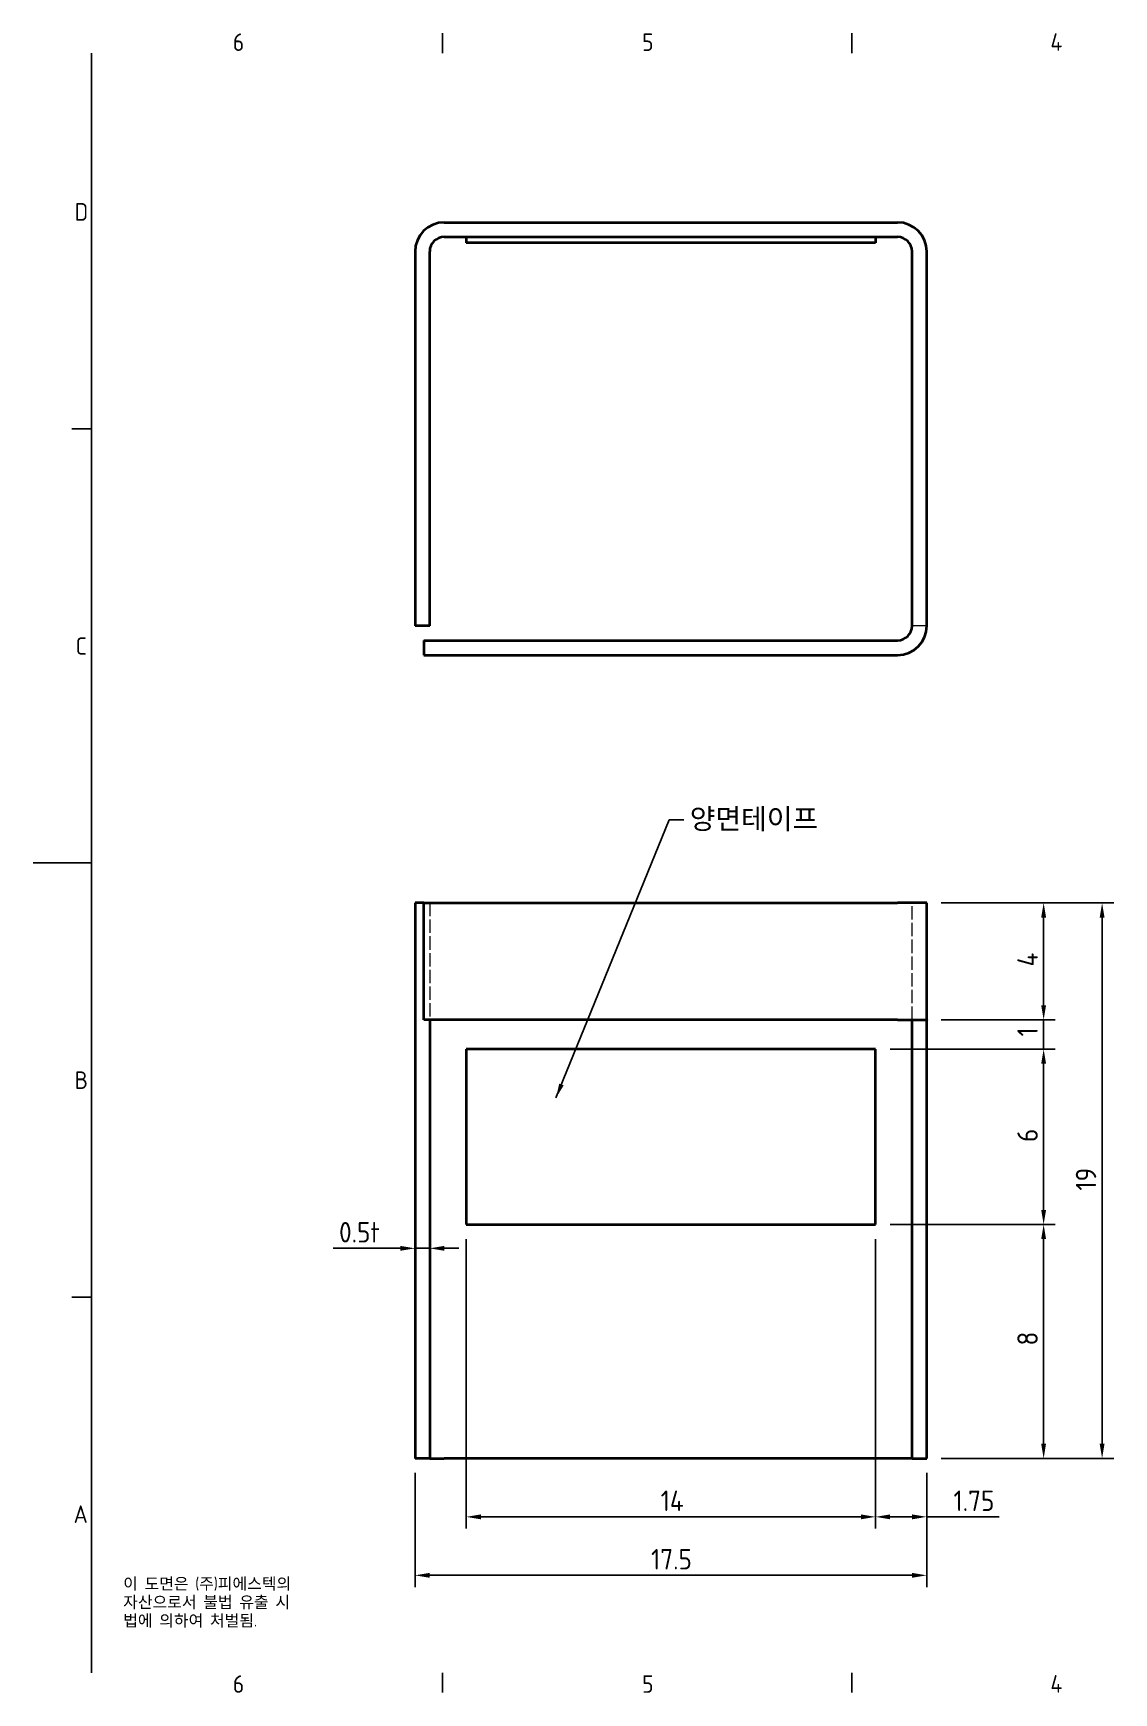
# Model space of a CAD drawing. Header units: millimetres. Extents: x 0 to 84, y 0 to 59.4.
# Drawn here: x 0 to 37, y 1.3 to 58.1 of the extents above; entities that cross this region are included whole.
import ezdxf

# ---------------------------------------------------------------- set-up
doc = ezdxf.new("R2010")
doc.units = ezdxf.units.MM
doc.header["$LTSCALE"] = 0.2
doc.linetypes.add('DASHED', pattern=[0.2067, 0.1654, -0.0413])
doc.layers.get('0').update_dxf_attribs({"color": 3, "lineweight": 25})
for name, color, linetype, lineweight in [('가려진 것(ISO)', 2, 'DASHED', 18), ('가시적인 것(ISO)', 3, 'Continuous', 40), ('경계(ISO)', 7, 'Continuous', 25), ('기호(ISO)', 5, 'Continuous', 25), ('치수(ISO)', 2, 'Continuous', 25)]:
    doc.layers.add(name, color=color, linetype=linetype, lineweight=lineweight)
doc.styles.add('문자 텍스트_PSTEK_POSCO', font='isocp.shx')
doc.styles.add('치수 텍스트_PSTEK_POSCO', font='isocp.shx')
doc.dimstyles.new('치수_PSTEK_POSCO', dxfattribs={"dimscale": 0.2, "dimtxt": 3.5, "dimasz": 2.5, "dimexe": 2, "dimexo": 2.5, "dimgap": 1, "dimtad": 1, "dimrnd": 1e-08, "dimdsep": 46, "dimtxsty": '치수 텍스트_PSTEK_POSCO', "dimcen": 0.09, "dimdle": 10, "dimclrd": 7, "dimclre": 7, "dimclrt": 2, "dimadec": 1, "dimazin": 2, "dimtfac": 1, "dimtmove": 0, "dimatfit": 3, "dimfxl": 0, "dimtolj": 1, "dimlwd": -1, "dimlwe": -1, "dimarcsym": 0})
doc.dimstyles.new('치수_PSTEK_POSCO$7', dxfattribs={"dimscale": 0.2, "dimtxt": 3.5, "dimasz": 2.5, "dimexe": 2, "dimexo": 2.5, "dimgap": 1, "dimtad": 1, "dimrnd": 1e-08, "dimdsep": 46, "dimtxsty": '치수 텍스트_PSTEK_POSCO', "dimcen": 0.09, "dimdle": 10, "dimclrd": 7, "dimclre": 7, "dimclrt": 2, "dimadec": 1, "dimazin": 2, "dimtfac": 1, "dimtmove": 0, "dimatfit": 3, "dimfxl": 0, "dimtolj": 1, "dimlwd": -1, "dimlwe": -1, "dimarcsym": 0})

# ---------------------------------------------------------------- blocks, each defined once
blk = doc.blocks.new('경계 Default Border')
at = {"layer": '경계(ISO)'}
for p, q in [((70, 287), (70, 290.4)), ((140, 287), (140, 290.4)), ((10, 222.75), (6.6, 222.75)), ((10, 74.25), (6.6, 74.25)), ((70, 10), (70, 6.6)), ((140, 10), (140, 6.6))]:
    blk.add_line(p, q, dxfattribs=at)
at = {"layer": '경계(ISO)', "flags": 128}
for points in [[(10, 10), (10, 287)], [(0, 148.5), (10, 148.5)]]:
    blk.add_lwpolyline(points, dxfattribs=at)
at = {"layer": '경계(ISO)', "color": 2, "char_height": 3, "attachment_point": 7, "style": '문자 텍스트_PSTEK_POSCO'}
for s, insert in [('6', (34.14, 287.37)), ('5', (104.14, 287.37)), ('4', (173.97, 287.4)), ('D', (7.08, 258.35)), ('C', (7.24, 184.1)), ('B', (7.08, 109.85)), ('A', (6.91, 35.62)), ('6', (34.14, 6.57)), ('5', (104.14, 6.57)), ('4', (173.97, 6.6))]:
    blk.add_mtext(s, dxfattribs=dict(at, insert=insert))
blk = doc.blocks.new('*D23')
at = {"layer": 'Defpoints', "color": 0}
for p in [(30.562, 28.333), (30.562, 9.333), (36.562, 9.333)]:
    blk.add_point(p, dxfattribs=at)
at = {"layer": '치수(ISO)', "color": 7}
for p, q in [((31.062, 28.333), (36.962, 28.333)), ((36.562, 27.833), (36.562, 9.833)), ((31.062, 9.333), (36.962, 9.333))]:
    blk.add_line(p, q, dxfattribs=at)
for points in [[(36.479, 27.833), (36.645, 27.833), (36.562, 28.333)], [(36.479, 9.833), (36.645, 9.833), (36.562, 9.333)]]:
    blk.add_solid(points, dxfattribs=at)
at = {"layer": '치수(ISO)', "color": 2, "insert": (36.012, 18.493), "char_height": 0.7, "attachment_point": 4, "rotation": 90, "style": '치수 텍스트_PSTEK_POSCO'}
blk.add_mtext('\\A1;19', dxfattribs=at)
blk = doc.blocks.new('*D24')
at = {"layer": 'Defpoints', "color": 0}
for p in [(13.062, 9.333), (30.562, 9.333), (13.062, 5.333)]:
    blk.add_point(p, dxfattribs=at)
at = {"layer": '치수(ISO)', "color": 7}
for p, q in [((13.062, 8.833), (13.062, 4.933)), ((30.562, 8.833), (30.562, 4.933)), ((30.062, 5.333), (13.562, 5.333))]:
    blk.add_line(p, q, dxfattribs=at)
for points in [[(13.562, 5.416), (13.562, 5.249), (13.062, 5.333)], [(30.062, 5.416), (30.062, 5.249), (30.562, 5.333)]]:
    blk.add_solid(points, dxfattribs=at)
at = {"layer": '치수(ISO)', "color": 2, "insert": (21.133, 5.883), "char_height": 0.7, "attachment_point": 4, "style": '치수 텍스트_PSTEK_POSCO'}
blk.add_mtext('\\A1;17.5', dxfattribs=at)
blk = doc.blocks.new('*D25')
at = {"layer": 'Defpoints', "color": 0}
for p in [(14.812, 17.333), (28.812, 17.333), (28.812, 7.333)]:
    blk.add_point(p, dxfattribs=at)
at = {"layer": '치수(ISO)', "color": 7}
for p, q in [((14.812, 16.833), (14.812, 6.933)), ((28.812, 16.833), (28.812, 6.933)), ((15.312, 7.333), (28.312, 7.333))]:
    blk.add_line(p, q, dxfattribs=at)
for points in [[(15.312, 7.416), (15.312, 7.249), (14.812, 7.333)], [(28.312, 7.416), (28.312, 7.249), (28.812, 7.333)]]:
    blk.add_solid(points, dxfattribs=at)
at = {"layer": '치수(ISO)', "color": 2, "insert": (21.462, 7.883), "char_height": 0.7, "attachment_point": 4, "style": '치수 텍스트_PSTEK_POSCO'}
blk.add_mtext('\\A1;14', dxfattribs=at)
blk = doc.blocks.new('*D26')
at = {"layer": 'Defpoints', "color": 0}
for p in [(28.812, 17.333), (30.562, 9.333), (30.562, 7.333)]:
    blk.add_point(p, dxfattribs=at)
at = {"layer": '치수(ISO)', "color": 7}
for p, q in [((28.812, 16.833), (28.812, 6.933)), ((30.562, 8.833), (30.562, 6.933)), ((29.312, 7.333), (30.062, 7.333)), ((30.562, 7.333), (33.038, 7.333))]:
    blk.add_line(p, q, dxfattribs=at)
for points in [[(29.312, 7.416), (29.312, 7.249), (28.812, 7.333)], [(30.062, 7.416), (30.062, 7.249), (30.562, 7.333)]]:
    blk.add_solid(points, dxfattribs=at)
at = {"layer": '치수(ISO)', "color": 2, "insert": (31.479, 7.883), "char_height": 0.7, "attachment_point": 4, "style": '치수 텍스트_PSTEK_POSCO'}
blk.add_mtext('\\A1;1.75', dxfattribs=at)
blk = doc.blocks.new('*D27')
at = {"layer": 'Defpoints', "color": 0}
for p in [(30.562, 28.333), (34.562, 28.333), (30.562, 24.333)]:
    blk.add_point(p, dxfattribs=at)
at = {"layer": '치수(ISO)', "color": 7}
for p, q in [((31.062, 28.333), (34.962, 28.333)), ((34.562, 24.833), (34.562, 27.833)), ((31.062, 24.333), (34.962, 24.333))]:
    blk.add_line(p, q, dxfattribs=at)
for points in [[(34.479, 27.833), (34.645, 27.833), (34.562, 28.333)], [(34.479, 24.833), (34.645, 24.833), (34.562, 24.333)]]:
    blk.add_solid(points, dxfattribs=at)
at = {"layer": '치수(ISO)', "color": 2, "insert": (34.012, 26.158), "char_height": 0.7, "attachment_point": 4, "rotation": 90, "style": '치수 텍스트_PSTEK_POSCO'}
blk.add_mtext('\\A1;4', dxfattribs=at)
blk = doc.blocks.new('*D28')
at = {"layer": 'Defpoints', "color": 0}
for p in [(28.812, 23.333), (34.562, 23.333), (28.812, 17.333)]:
    blk.add_point(p, dxfattribs=at)
at = {"layer": '치수(ISO)', "color": 7}
for p, q in [((29.312, 23.333), (34.962, 23.333)), ((34.562, 17.833), (34.562, 22.833)), ((29.312, 17.333), (34.962, 17.333))]:
    blk.add_line(p, q, dxfattribs=at)
for points in [[(34.479, 22.833), (34.645, 22.833), (34.562, 23.333)], [(34.479, 17.833), (34.645, 17.833), (34.562, 17.333)]]:
    blk.add_solid(points, dxfattribs=at)
at = {"layer": '치수(ISO)', "color": 2, "insert": (34.012, 20.154), "char_height": 0.7, "attachment_point": 4, "rotation": 90, "style": '치수 텍스트_PSTEK_POSCO'}
blk.add_mtext('\\A1;6', dxfattribs=at)
blk = doc.blocks.new('*D29')
at = {"layer": 'Defpoints', "color": 0}
for p in [(28.812, 17.333), (30.562, 9.333), (34.562, 9.333)]:
    blk.add_point(p, dxfattribs=at)
at = {"layer": '치수(ISO)', "color": 7}
for p, q in [((29.312, 17.333), (34.962, 17.333)), ((34.562, 16.833), (34.562, 9.833)), ((31.062, 9.333), (34.962, 9.333))]:
    blk.add_line(p, q, dxfattribs=at)
for points in [[(34.479, 16.833), (34.645, 16.833), (34.562, 17.333)], [(34.479, 9.833), (34.645, 9.833), (34.562, 9.333)]]:
    blk.add_solid(points, dxfattribs=at)
at = {"layer": '치수(ISO)', "color": 2, "insert": (34.012, 13.193), "char_height": 0.7, "attachment_point": 4, "rotation": 90, "style": '치수 텍스트_PSTEK_POSCO'}
blk.add_mtext('\\A1;8', dxfattribs=at)
blk = doc.blocks.new('*D30')
at = {"layer": 'Defpoints', "color": 0}
for p in [(30.562, 24.333), (28.812, 23.333), (34.562, 23.333)]:
    blk.add_point(p, dxfattribs=at)
at = {"layer": '치수(ISO)', "color": 7}
for p, q in [((34.562, 24.833), (34.562, 25.333)), ((31.062, 24.333), (34.962, 24.333)), ((34.562, 24.333), (34.562, 23.333)), ((29.312, 23.333), (34.962, 23.333)), ((34.562, 22.833), (34.562, 22.333))]:
    blk.add_line(p, q, dxfattribs=at)
for points in [[(34.479, 24.833), (34.645, 24.833), (34.562, 24.333)], [(34.479, 22.833), (34.645, 22.833), (34.562, 23.333)]]:
    blk.add_solid(points, dxfattribs=at)
at = {"layer": '치수(ISO)', "color": 2, "insert": (34.012, 23.763), "char_height": 0.7, "attachment_point": 4, "rotation": 90, "style": '치수 텍스트_PSTEK_POSCO'}
blk.add_mtext('\\A1;1', dxfattribs=at)
blk = doc.blocks.new('*D31')
at = {"layer": 'Defpoints', "color": 0}
for p in [(13.062, 16.718), (13.062, 16.518), (13.562, 16.718)]:
    blk.add_point(p, dxfattribs=at)
at = {"layer": '치수(ISO)', "color": 7}
for p, q in [((12.562, 16.518), (10.262, 16.518)), ((13.562, 16.518), (13.062, 16.518)), ((14.062, 16.518), (14.562, 16.518))]:
    blk.add_line(p, q, dxfattribs=at)
for points in [[(12.562, 16.601), (12.562, 16.434), (13.062, 16.518)], [(14.062, 16.601), (14.062, 16.434), (13.562, 16.518)]]:
    blk.add_solid(points, dxfattribs=at)
at = {"layer": '치수(ISO)', "color": 2, "insert": (10.462, 17.068), "char_height": 0.7, "attachment_point": 4, "style": '치수 텍스트_PSTEK_POSCO'}
blk.add_mtext('\\A1;0.5t', dxfattribs=at)

msp = doc.modelspace()

# ---------------------------------------------------------------- linework, layer by layer
at = {"layer": '가려진 것(ISO)', "ltscale": 4.761642}
for p, q in [((30.062, 37.821), (30.562, 37.821)), ((30.562, 37.811), (30.062, 37.811))]:
    msp.add_line(p, q, dxfattribs=at)
at = {"layer": '가려진 것(ISO)', "ltscale": 13.822656}
for p, q in [((13.562, 28.333), (13.562, 24.333)), ((30.062, 24.333), (30.062, 28.333))]:
    msp.add_line(p, q, dxfattribs=at)
at = {"layer": '가시적인 것(ISO)'}
for p, q in [((14.062, 51.611), (29.562, 51.611)), ((14.062, 51.111), (29.562, 51.111)), ((14.812, 51.111), (14.812, 50.911)), ((28.812, 51.111), (28.812, 50.911)), ((13.062, 50.611), (13.062, 37.811)), ((13.562, 37.811), (13.562, 50.611)), ((28.812, 50.911), (14.812, 50.911)), ((30.062, 37.811), (30.062, 50.611)), ((30.562, 37.811), (30.562, 50.611)), ((13.562, 37.811), (13.062, 37.811)), ((13.362, 37.311), (29.562, 37.311)), ((13.362, 37.311), (13.362, 36.811)), ((13.362, 36.811), (29.562, 36.811)), ((13.362, 28.333), (13.062, 28.333)), ((13.062, 28.333), (13.062, 9.333)), ((13.362, 28.333), (29.562, 28.333)), ((13.362, 24.333), (13.362, 28.333)), ((30.562, 28.333), (29.562, 28.333)), ((30.562, 24.333), (30.562, 28.333)), ((29.562, 24.333), (13.362, 24.333)), ((13.562, 24.333), (13.562, 9.333)), ((29.562, 24.333), (30.562, 24.333)), ((30.062, 24.323), (30.062, 24.333)), ((30.562, 24.323), (30.062, 24.323)), ((30.062, 9.333), (30.062, 24.323)), ((30.562, 24.333), (30.562, 24.323)), ((30.562, 9.333), (30.562, 24.323)), ((14.812, 23.333), (14.812, 17.333)), ((28.812, 23.333), (14.812, 23.333)), ((28.812, 17.333), (28.812, 23.333)), ((14.812, 17.333), (28.812, 17.333)), ((13.562, 9.333), (13.062, 9.333)), ((13.562, 9.333), (14.062, 9.333)), ((29.562, 9.333), (14.062, 9.333)), ((30.062, 9.333), (29.562, 9.333)), ((30.062, 9.333), (30.562, 9.333))]:
    msp.add_line(p, q, dxfattribs=at)
for centre, radius, start, end in [((14.062, 50.611), 1, 90, 180), ((14.062, 50.611), 0.5, 90, 180), ((29.562, 50.611), 1, 0, 90), ((29.562, 50.611), 0.5, 0, 90), ((29.562, 37.811), 1, 270, 0), ((29.562, 37.811), 0.5, 270, 0)]:
    msp.add_arc(centre, radius, start, end, dxfattribs=at)

# ---------------------------------------------------------------- block references
at = {"xscale": 0.2, "yscale": 0.2, "zscale": 0.2}
msp.add_blockref('경계 Default Border', (0, 0), dxfattribs=at)

# ---------------------------------------------------------------- texts
at = {"layer": '기호(ISO)', "color": 2, "insert": (22.457, 31.172), "char_height": 0.7, "width": 5.40226, "attachment_point": 4, "style": '치수 텍스트_PSTEK_POSCO'}
msp.add_mtext('{\\fISOCP|b0|i0;\\H0.7000;양면테이프}', dxfattribs=at)
at = {"layer": '기호(ISO)', "color": 7, "insert": (3.079, 5.246), "char_height": 0.4, "width": 10.24803, "attachment_point": 1, "line_spacing_factor": 0.944221, "style": '문자 텍스트_PSTEK_POSCO'}
msp.add_mtext('{이 도면은 (주)피에스텍의\\P자산으로서 불법 유출 시 \\P법에 의하여 처벌됨.}', dxfattribs=at)

# ---------------------------------------------------------------- dimensions: what is measured, and where the dimension line sits
at = {"layer": '치수(ISO)', "color": 7}
for base, p1, p2, angle, override, picture, middle in [((36.562, 9.333), (30.562, 28.333), (30.562, 9.333), 90, {"dimdec": 2, "dimtp": 0, "dimtm": 0, "dimtdec": 2, "dimtofl": 0, "dimatfit": 1}, '*D23', (36.562, 18.833)), ((34.562, 28.333), (30.562, 24.333), (30.562, 28.333), 90, {"dimdec": 2, "dimtp": 0, "dimtm": 0, "dimtdec": 2, "dimtofl": 0, "dimatfit": 1}, '*D27', (34.562, 26.333)), ((34.562, 23.333), (30.562, 24.333), (28.812, 23.333), 90, {"dimdec": 2, "dimtp": 0, "dimtm": 0, "dimtdec": 2, "dimtofl": 1, "dimatfit": 1}, '*D30', (34.562, 23.833)), ((34.562, 23.333), (28.812, 17.333), (28.812, 23.333), 90, {"dimdec": 2, "dimtp": 0, "dimtm": 0, "dimtdec": 2, "dimtofl": 0, "dimatfit": 1}, '*D28', (34.562, 20.333)), ((28.812, 7.333), (14.812, 17.333), (28.812, 17.333), 180, {"dimdec": 2, "dimtp": 0, "dimtm": 0, "dimtdec": 2, "dimtofl": 0, "dimatfit": 1}, '*D25', (21.812, 7.333)), ((34.562, 9.333), (28.812, 17.333), (30.562, 9.333), 270, {"dimdec": 2, "dimtp": 0, "dimtm": 0, "dimtdec": 2, "dimtofl": 0, "dimatfit": 1}, '*D29', (34.562, 13.333))]:
    dim = msp.add_linear_dim(base=base, p1=p1, p2=p2, angle=angle, dimstyle='치수_PSTEK_POSCO', override=override, dxfattribs=at)
    dim.commit()
    dim.dimension.update_dxf_attribs({"geometry": picture, "text_midpoint": middle, "dimtype": 160})
dim = msp.add_linear_dim(base=(13.062, 16.518), p1=(13.562, 16.718), p2=(13.062, 16.718), angle=180, text='<>t', dimstyle='치수_PSTEK_POSCO', override={"dimdec": 2, "dimse1": 1, "dimse2": 1, "dimtp": 0, "dimtm": 0, "dimtdec": 2, "dimtofl": 1, "dimatfit": 1}, dxfattribs=at)
dim.commit()
dim.dimension.update_dxf_attribs({"geometry": '*D31', "text_midpoint": (11.162, 16.518), "dimtype": 160})
for base, p1, p2, override, picture, middle in [((30.562, 7.333), (28.812, 17.333), (30.562, 9.333), {"dimdec": 2, "dimtp": 0, "dimtm": 0, "dimtdec": 2, "dimtofl": 0, "dimatfit": 2}, '*D26', (32.159, 7.333)), ((13.062, 5.333), (30.562, 9.333), (13.062, 9.333), {"dimdec": 2, "dimtp": 0, "dimtm": 0, "dimtdec": 2, "dimtofl": 0, "dimatfit": 1}, '*D24', (21.812, 5.333))]:
    dim = msp.add_linear_dim(base=base, p1=p1, p2=p2, dimstyle='치수_PSTEK_POSCO', override=override, dxfattribs=at)
    dim.commit()
    dim.dimension.update_dxf_attribs({"geometry": picture, "text_midpoint": middle, "dimtype": 160})

# ---------------------------------------------------------------- leaders
at = {"layer": '기호(ISO)', "color": 7, "annotation_type": 0, "has_hookline": 1, "hookline_direction": 0, "text_width": 4.566}
msp.add_leader([(17.881, 21.66), (21.757, 31.172), (22.257, 31.172)], dimstyle='치수_PSTEK_POSCO$7', override={"dimtad": 0}, dxfattribs=at)

doc.saveas('drawing.dxf')
